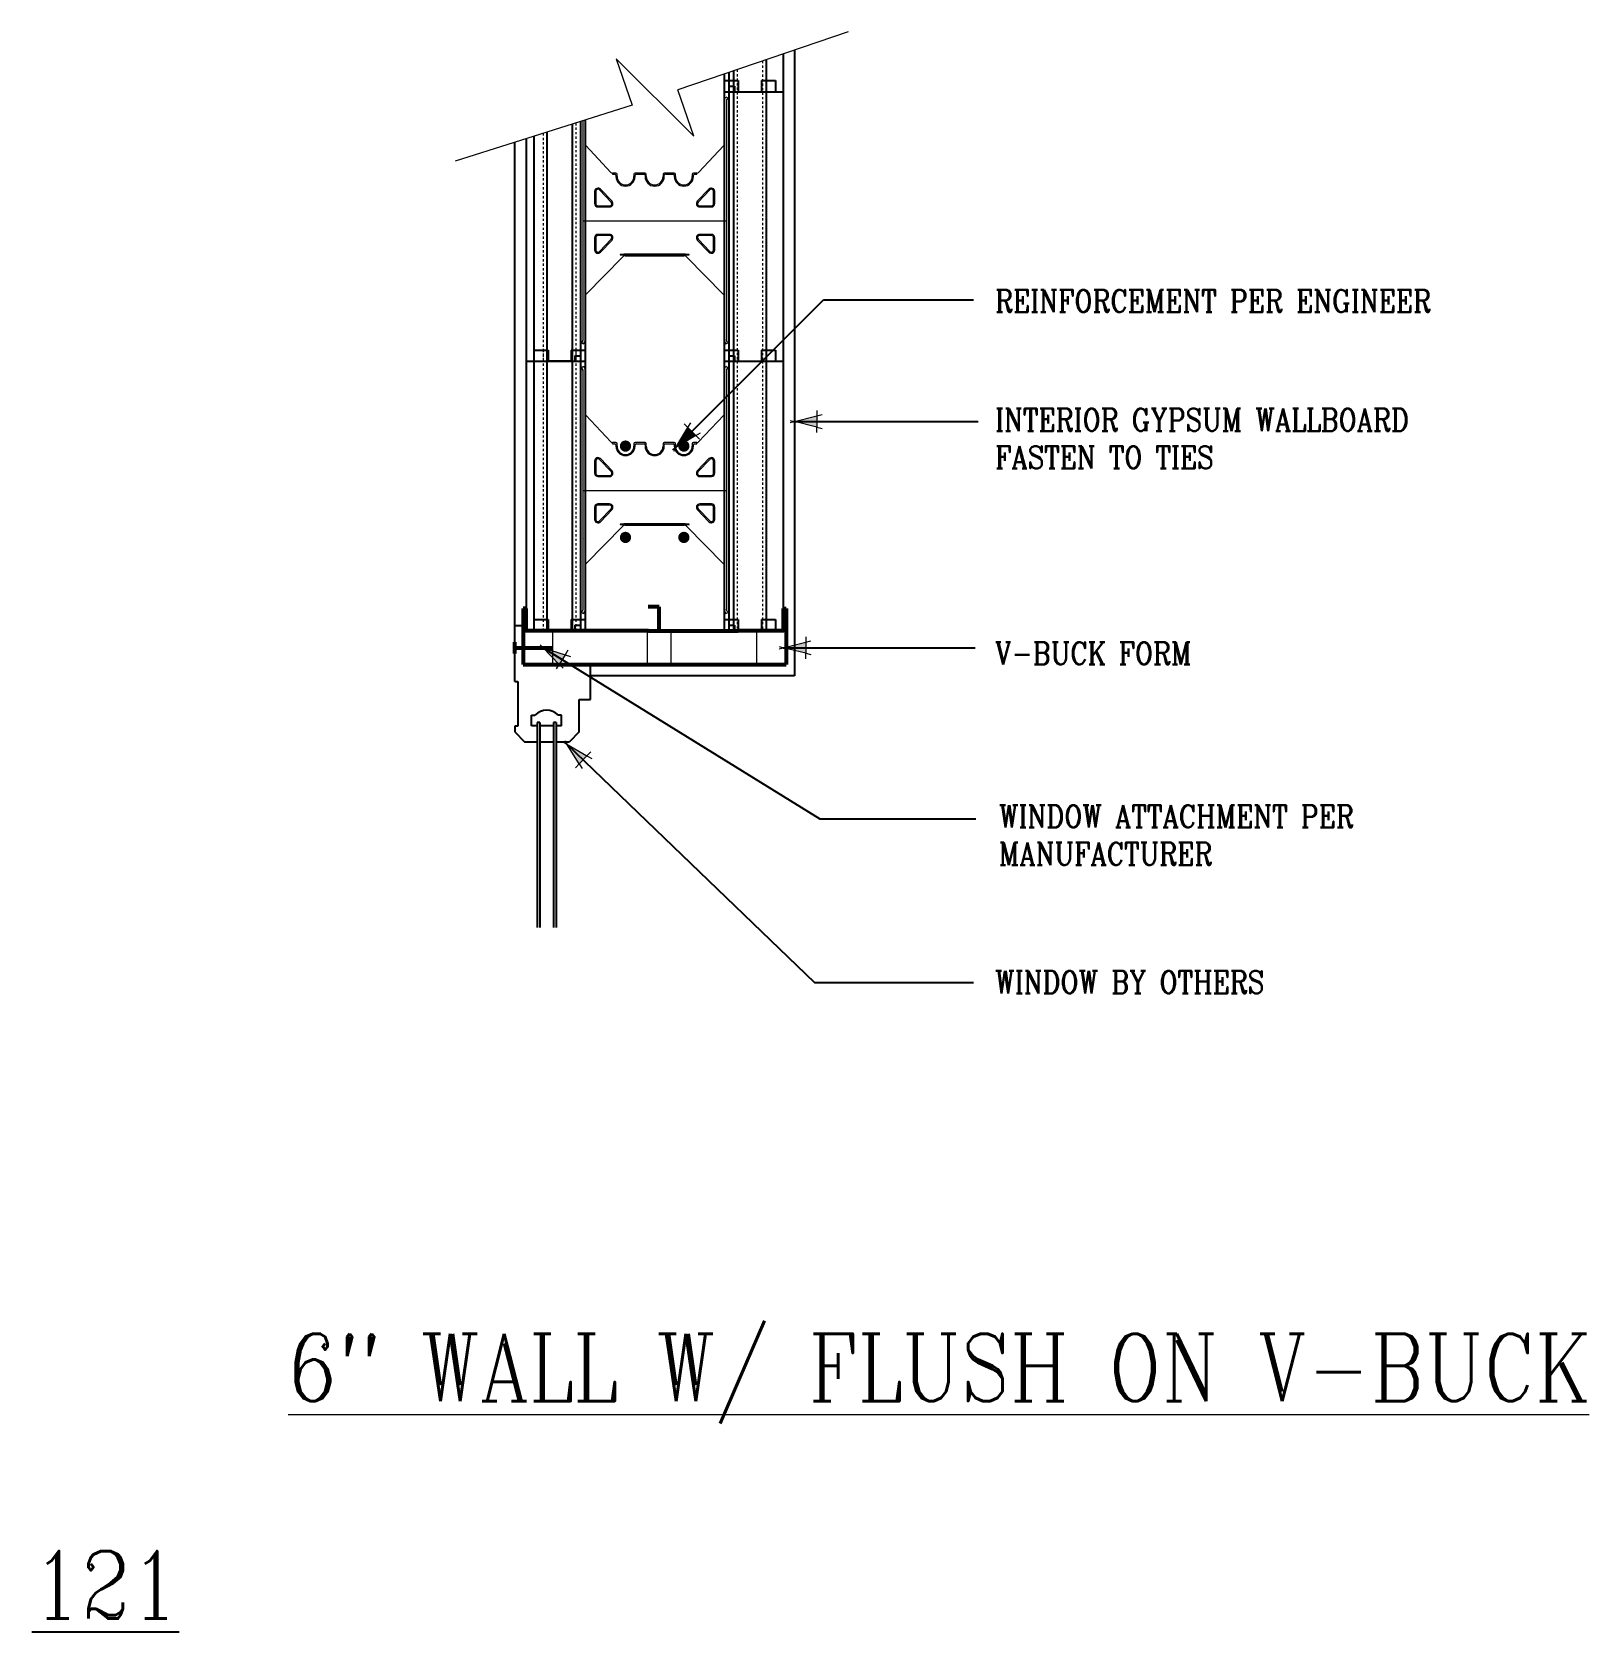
# Model space of a CAD drawing. Header units: inches. Extents: x -67.4 to 1.9, y 27.9 to 99.2.
import ezdxf

# ---------------------------------------------------------------- set-up
doc = ezdxf.new("R2010")
doc.units = ezdxf.units.IN
doc.header["$MEASUREMENT"] = 0
doc.linetypes.add('DASHED2', pattern=[0.375, 0.25, -0.125])
doc.linetypes.add('HIDDEN', pattern=[0.375, 0.25, -0.125])
doc.layers.get('Defpoints').update_dxf_attribs({"color": 252})
for name, color, linetype, lineweight in [('A2 Hatch', 8, 'Continuous', 9), ('A5 heavy', 5, 'Continuous', 53), ('DETAILS', 7, 'Continuous', 13), ('DIM', 3, 'Continuous', 13)]:
    doc.layers.add(name, color=color, linetype=linetype, lineweight=lineweight)
doc.styles.add('ARCTEXT', font='arctext.shx', dxfattribs={"width": 0.85})
doc.styles.add('RomanC', font='romanc.shx', dxfattribs={"width": 0.85, "height": 5})
doc.dimstyles.new('ARCTEXT 1-1', dxfattribs={"dimscale": 0, "dimtxt": 1, "dimasz": 1, "dimexe": 0.1875, "dimexo": 1, "dimgap": 0.5, "dimtad": 1, "dimdec": 4, "dimzin": 3, "dimdsep": 46, "dimlunit": 4, "dimtxsty": 'ARCTEXT', "dimblk": 'ARCHTICK', "dimcen": 1, "dimclrd": 256, "dimclre": 256, "dimclrt": 256, "dimadec": 0, "dimazin": 0, "dimtfac": 1, "dimtdec": 4, "dimtofl": 0, "dimtmove": 2, "dimatfit": 3, "dimldrblk": 'arrow', "dimfxl": 1, "dimtolj": 1, "dimtzin": 0, "dimarcsym": 0})

# ---------------------------------------------------------------- blocks, each defined once
blk = doc.blocks.new('_ArchTick')
at = {"color": 0, "linetype": 'ByBlock', "const_width": 0.15}
blk.add_lwpolyline([(-0.5, -0.5), (0.5, 0.5)], dxfattribs=at)
blk = doc.blocks.new('arrow')
at = {"layer": 'DIM'}
blk.add_hatch(color=253, dxfattribs=at).paths.add_polyline_path([(-2, 0.5), (-2, -0.5), (0, 0)])
at = {"layer": 'DIM', "lineweight": 9}
for points in [[(-2, 0.98), (-2, 0.5), (-2.47, 0.62)], [(0.37, 0.09), (0, 0)], [(0.37, -0.09), (0, 0)], [(-2, -0.98), (-2, -0.5), (-2.47, -0.62)]]:
    blk.add_lwpolyline(points, dxfattribs=at)
at = {"layer": 'DIM', "lineweight": 15}
blk.add_lwpolyline([(0, 0), (-2, -0.5), (-2, 0.5), (0, 0)], dxfattribs=at)

msp = doc.modelspace()

# ---------------------------------------------------------------- linework, layer by layer
at = {"ltscale": 0.15}
for p, q in [((-33.478, 98.364), (-33.478, 70.515)), ((-45.928, 70.265), (-45.928, 94.264)), ((-44.453, 84.515), (-43.428, 84.515)), ((-44.453, 84.515), (-43.428, 84.515)), ((-44.453, 84.515), (-43.428, 84.515)), ((-44.453, 84.515), (-43.428, 84.515)), ((-44.453, 84.515), (-43.428, 84.515)), ((-44.453, 84.515), (-43.428, 84.515)), ((-44.453, 84.515), (-43.428, 84.515)), ((-44.453, 84.515), (-43.428, 84.515)), ((-45.553, 72.734), (-45.928, 72.734)), ((-44.453, 72.515), (-43.428, 72.515)), ((-44.453, 72.515), (-43.428, 72.515)), ((-44.453, 72.515), (-43.428, 72.515)), ((-44.453, 72.515), (-43.428, 72.515)), ((-42.559, 69.465), (-42.559, 71.015)), ((-45.928, 70.265), (-45.803, 70.265)), ((-45.803, 70.265), (-45.803, 68.265)), ((-33.478, 70.515), (-42.559, 70.515)), ((-43.059, 68.015), (-43.059, 69.465)), ((-43.059, 69.465), (-42.559, 69.465)), ((-45.185, 68.279), (-45.185, 68.761)), ((-45.185, 68.761), (-45.039, 68.761)), ((-44.938, 68.441), (-44.938, 59.314)), ((-44.813, 68.441), (-44.938, 68.441)), ((-44.813, 68.441), (-44.813, 59.314)), ((-44.208, 68.441), (-44.208, 59.314)), ((-44.083, 68.441), (-44.208, 68.441)), ((-44.083, 68.441), (-44.083, 59.314)), ((-43.847, 68.761), (-43.994, 68.761)), ((-43.847, 68.279), (-43.847, 68.761)), ((-45.803, 68.265), (-45.928, 68.265)), ((-45.928, 68.265), (-45.928, 68.015)), ((-45.928, 68.015), (-45.494, 67.58)), ((-44.938, 68.279), (-45.185, 68.279)), ((-44.208, 68.279), (-44.813, 68.279)), ((-43.847, 68.279), (-44.083, 68.279)), ((-43.059, 68.015), (-43.494, 67.58)), ((-45.494, 67.58), (-44.938, 67.58)), ((-44.813, 67.58), (-44.208, 67.58)), ((-44.083, 67.58), (-43.494, 67.58))]:
    msp.add_line(p, q, dxfattribs=at)
at = {"color": 1}
for p, q in [((-34.743, 97.935), (-34.743, 84.515)), ((-33.978, 98.194), (-33.978, 84.515)), ((-36.603, 97.305), (-36.603, 84.515)), ((-36.603, 97.015), (-35.978, 97.015)), ((-36.603, 97.015), (-36.603, 96.515)), ((-36.603, 97.015), (-35.978, 97.015)), ((-36.603, 97.015), (-36.603, 96.515)), ((-36.403, 97.372), (-36.403, 84.515)), ((-36.188, 97.445), (-36.188, 84.515)), ((-35.978, 97.015), (-35.978, 96.515)), ((-35.978, 97.015), (-35.978, 96.515)), ((-34.953, 97.015), (-34.953, 96.515)), ((-34.953, 97.015), (-34.328, 97.015)), ((-34.953, 97.015), (-34.953, 96.515)), ((-34.953, 97.015), (-34.328, 97.015)), ((-34.328, 97.015), (-34.328, 96.515)), ((-34.328, 97.015), (-34.328, 96.515)), ((-36.603, 96.515), (-36.403, 96.515)), ((-36.603, 96.515), (-33.978, 96.515)), ((-36.603, 96.515), (-36.403, 96.515)), ((-36.603, 96.515), (-33.978, 96.515)), ((-36.403, 96.765), (-36.153, 96.765)), ((-36.403, 96.765), (-36.153, 96.765)), ((-36.188, 96.515), (-33.978, 96.515)), ((-36.188, 96.515), (-33.978, 96.515)), ((-36.153, 96.765), (-36.153, 96.515)), ((-36.153, 96.765), (-36.153, 96.515)), ((-43.378, 95.07), (-43.378, 84.515)), ((-43.003, 95.188), (-43.003, 84.515)), ((-42.803, 95.251), (-42.803, 84.515)), ((-45.428, 94.422), (-45.428, 84.515)), ((-45.078, 94.533), (-45.078, 84.515)), ((-44.503, 94.714), (-44.503, 84.515)), ((-45.078, 85.015), (-44.453, 85.015)), ((-45.078, 85.015), (-45.078, 72.515)), ((-45.078, 85.015), (-44.453, 85.015)), ((-45.078, 85.015), (-44.453, 85.015)), ((-45.078, 85.015), (-44.453, 85.015)), ((-44.503, 85.015), (-44.503, 72.515)), ((-44.453, 85.015), (-44.453, 84.515)), ((-44.453, 85.015), (-44.453, 84.515)), ((-44.453, 85.015), (-44.453, 84.515)), ((-44.453, 85.015), (-44.453, 84.515)), ((-43.428, 85.015), (-43.428, 84.515)), ((-43.428, 85.015), (-42.803, 85.015)), ((-43.428, 85.015), (-43.428, 84.515)), ((-43.428, 85.015), (-42.803, 85.015)), ((-43.428, 85.015), (-43.428, 84.515)), ((-43.428, 85.015), (-42.803, 85.015)), ((-43.428, 85.015), (-43.428, 84.515)), ((-43.428, 85.015), (-42.803, 85.015)), ((-43.378, 85.015), (-43.378, 72.515)), ((-42.803, 85.015), (-42.803, 72.515)), ((-42.803, 85.015), (-42.803, 84.515)), ((-42.803, 85.015), (-42.803, 84.515)), ((-42.803, 85.015), (-42.803, 84.515)), ((-42.803, 85.015), (-42.803, 84.515)), ((-36.603, 85.015), (-36.603, 72.515)), ((-36.603, 85.015), (-35.978, 85.015)), ((-36.603, 85.015), (-36.603, 84.515)), ((-36.603, 85.015), (-35.978, 85.015)), ((-36.603, 85.015), (-36.603, 84.515)), ((-36.603, 85.015), (-35.978, 85.015)), ((-36.603, 85.015), (-36.603, 84.515)), ((-36.603, 85.015), (-35.978, 85.015)), ((-36.603, 85.015), (-36.603, 84.515)), ((-35.978, 85.015), (-35.978, 84.515)), ((-35.978, 85.015), (-35.978, 84.515)), ((-35.978, 85.015), (-35.978, 84.515)), ((-35.978, 85.015), (-35.978, 84.515)), ((-34.953, 85.015), (-34.953, 84.515)), ((-34.953, 85.015), (-34.328, 85.015)), ((-34.953, 85.015), (-34.953, 84.515)), ((-34.953, 85.015), (-34.328, 85.015)), ((-34.953, 85.015), (-34.953, 84.515)), ((-34.953, 85.015), (-34.328, 85.015)), ((-34.953, 85.015), (-34.953, 84.515)), ((-34.953, 85.015), (-34.328, 85.015)), ((-34.328, 85.015), (-34.328, 84.515)), ((-34.328, 85.015), (-34.328, 84.515)), ((-34.328, 85.015), (-34.328, 84.515)), ((-34.328, 85.015), (-34.328, 84.515)), ((-45.428, 84.515), (-42.803, 84.515)), ((-45.428, 84.515), (-43.253, 84.515)), ((-45.428, 84.515), (-45.428, 72.515)), ((-45.428, 84.515), (-43.253, 84.515)), ((-45.428, 84.515), (-42.803, 84.515)), ((-45.428, 84.515), (-42.803, 84.515)), ((-45.428, 84.515), (-43.253, 84.515)), ((-45.428, 84.515), (-43.253, 84.515)), ((-45.428, 84.515), (-42.803, 84.515)), ((-45.428, 84.515), (-42.803, 84.515)), ((-45.428, 84.515), (-43.253, 84.515)), ((-45.428, 84.515), (-43.253, 84.515)), ((-45.428, 84.515), (-42.803, 84.515)), ((-45.428, 84.515), (-42.803, 84.515)), ((-45.428, 84.515), (-43.253, 84.515)), ((-45.428, 84.515), (-43.253, 84.515)), ((-45.428, 84.515), (-42.803, 84.515)), ((-43.378, 84.515), (-44.503, 84.515)), ((-43.378, 84.515), (-44.503, 84.515)), ((-43.378, 84.515), (-44.503, 84.515)), ((-43.378, 84.515), (-44.503, 84.515)), ((-43.378, 84.515), (-44.503, 84.515)), ((-43.378, 84.515), (-44.503, 84.515)), ((-43.378, 84.515), (-44.503, 84.515)), ((-43.378, 84.515), (-44.503, 84.515)), ((-43.253, 84.765), (-43.253, 84.515)), ((-43.253, 84.765), (-43.003, 84.765)), ((-43.253, 84.765), (-43.253, 84.515)), ((-43.253, 84.765), (-43.003, 84.765)), ((-43.253, 84.765), (-43.253, 84.515)), ((-43.253, 84.765), (-43.003, 84.765)), ((-43.253, 84.765), (-43.253, 84.515)), ((-43.253, 84.765), (-43.003, 84.765)), ((-43.003, 84.765), (-43.003, 72.515)), ((-43.003, 84.515), (-42.803, 84.515)), ((-43.003, 84.515), (-42.803, 84.515)), ((-43.003, 84.515), (-42.803, 84.515)), ((-43.003, 84.515), (-42.803, 84.515)), ((-43.003, 84.515), (-42.803, 84.515)), ((-43.003, 84.515), (-42.803, 84.515)), ((-43.003, 84.515), (-42.803, 84.515)), ((-43.003, 84.515), (-42.803, 84.515)), ((-36.603, 84.515), (-36.403, 84.515)), ((-36.603, 84.515), (-33.978, 84.515)), ((-36.603, 84.515), (-36.403, 84.515)), ((-36.603, 84.515), (-33.978, 84.515)), ((-36.603, 84.515), (-36.403, 84.515)), ((-36.603, 84.515), (-33.978, 84.515)), ((-36.603, 84.515), (-36.403, 84.515)), ((-36.603, 84.515), (-33.978, 84.515)), ((-36.403, 84.765), (-36.403, 72.515)), ((-36.403, 84.765), (-36.153, 84.765)), ((-36.403, 84.765), (-36.153, 84.765)), ((-36.403, 84.765), (-36.153, 84.765)), ((-36.403, 84.765), (-36.153, 84.765)), ((-36.188, 84.515), (-33.978, 84.515)), ((-36.188, 84.515), (-36.188, 72.515)), ((-36.188, 84.515), (-33.978, 84.515)), ((-36.188, 84.515), (-33.978, 84.515)), ((-36.188, 84.515), (-33.978, 84.515)), ((-36.153, 84.765), (-36.153, 84.515)), ((-36.153, 84.765), (-36.153, 84.515)), ((-36.153, 84.765), (-36.153, 84.515)), ((-36.153, 84.765), (-36.153, 84.515)), ((-35.978, 84.515), (-33.978, 84.515)), ((-34.743, 84.515), (-34.743, 72.515)), ((-33.978, 84.515), (-33.978, 72.515)), ((-45.078, 73.015), (-44.453, 73.015)), ((-45.078, 73.015), (-44.453, 73.015)), ((-44.453, 73.015), (-44.453, 72.515)), ((-44.453, 73.015), (-44.453, 72.515)), ((-43.428, 73.015), (-43.428, 72.515)), ((-43.428, 73.015), (-42.803, 73.015)), ((-43.428, 73.015), (-43.428, 72.515)), ((-43.428, 73.015), (-42.803, 73.015)), ((-43.253, 72.765), (-43.253, 72.515)), ((-43.253, 72.765), (-43.003, 72.765)), ((-43.253, 72.765), (-43.253, 72.515)), ((-43.253, 72.765), (-43.003, 72.765)), ((-42.803, 73.015), (-42.803, 72.515)), ((-42.803, 73.015), (-42.803, 72.515)), ((-36.603, 73.015), (-35.978, 73.015)), ((-36.603, 73.015), (-36.603, 72.515)), ((-36.603, 73.015), (-35.978, 73.015)), ((-36.603, 73.015), (-36.603, 72.515)), ((-36.403, 72.765), (-36.153, 72.765)), ((-36.403, 72.765), (-36.153, 72.765)), ((-36.153, 72.765), (-36.153, 72.515)), ((-36.153, 72.765), (-36.153, 72.515)), ((-35.978, 73.015), (-35.978, 72.515)), ((-35.978, 73.015), (-35.978, 72.515)), ((-34.953, 73.015), (-34.953, 72.515)), ((-34.953, 73.015), (-34.328, 73.015)), ((-34.953, 73.015), (-34.953, 72.515)), ((-34.953, 73.015), (-34.328, 73.015)), ((-34.328, 73.015), (-34.328, 72.515)), ((-34.328, 73.015), (-34.328, 72.515)), ((-45.428, 72.515), (-39.978, 72.515)), ((-45.428, 72.515), (-42.803, 72.515)), ((-45.428, 72.515), (-43.253, 72.515)), ((-45.428, 72.515), (-43.253, 72.515)), ((-45.428, 72.515), (-42.803, 72.515)), ((-45.428, 72.515), (-42.803, 72.515)), ((-45.428, 72.515), (-43.253, 72.515)), ((-45.428, 72.515), (-43.253, 72.515)), ((-45.428, 72.515), (-42.803, 72.515)), ((-43.378, 72.515), (-44.503, 72.515)), ((-43.378, 72.515), (-44.503, 72.515)), ((-43.378, 72.515), (-44.503, 72.515)), ((-43.378, 72.515), (-44.503, 72.515)), ((-43.003, 72.515), (-42.803, 72.515)), ((-43.003, 72.515), (-42.803, 72.515)), ((-43.003, 72.515), (-42.803, 72.515)), ((-43.003, 72.515), (-42.803, 72.515)), ((-36.603, 72.515), (-36.403, 72.515)), ((-36.603, 72.515), (-33.978, 72.515)), ((-36.603, 72.515), (-36.403, 72.515)), ((-36.603, 72.515), (-33.978, 72.515)), ((-36.188, 72.515), (-33.978, 72.515)), ((-36.188, 72.515), (-33.978, 72.515)), ((-35.978, 72.515), (-33.978, 72.515))]:
    msp.add_line(p, q, dxfattribs=at)
at = {"color": 1, "linetype": 'HIDDEN', "ltscale": 0.02}
for p, q in [((-36.603, 97.015), (-35.978, 97.015)), ((-36.603, 97.015), (-35.978, 97.015)), ((-35.978, 97.015), (-35.978, 96.515)), ((-35.978, 97.015), (-35.978, 96.515)), ((-34.953, 97.015), (-34.953, 96.515)), ((-34.953, 97.015), (-34.328, 97.015)), ((-34.953, 97.015), (-34.953, 96.515)), ((-34.953, 97.015), (-34.328, 97.015)), ((-34.328, 97.015), (-34.328, 96.515)), ((-34.328, 97.015), (-34.328, 96.515)), ((-36.403, 96.765), (-36.403, 96.515)), ((-36.403, 96.765), (-36.153, 96.765)), ((-36.403, 96.765), (-36.403, 96.515)), ((-36.403, 96.765), (-36.153, 96.765)), ((-36.153, 96.765), (-36.153, 96.515)), ((-36.153, 96.765), (-36.153, 96.515)), ((-45.078, 85.015), (-44.453, 85.015)), ((-45.078, 85.015), (-45.078, 84.515)), ((-45.078, 85.015), (-44.453, 85.015)), ((-45.078, 85.015), (-45.078, 84.515)), ((-45.078, 85.015), (-44.453, 85.015)), ((-45.078, 85.015), (-45.078, 84.515)), ((-45.078, 85.015), (-44.453, 85.015)), ((-45.078, 85.015), (-45.078, 84.515)), ((-44.453, 85.015), (-44.453, 84.515)), ((-44.453, 85.015), (-44.453, 84.515)), ((-44.453, 85.015), (-44.453, 84.515)), ((-44.453, 85.015), (-44.453, 84.515)), ((-43.428, 85.015), (-43.428, 84.515)), ((-43.428, 85.015), (-42.803, 85.015)), ((-43.428, 85.015), (-43.428, 84.515)), ((-43.428, 85.015), (-42.803, 85.015)), ((-43.428, 85.015), (-43.428, 84.515)), ((-43.428, 85.015), (-42.803, 85.015)), ((-43.428, 85.015), (-43.428, 84.515)), ((-43.428, 85.015), (-42.803, 85.015)), ((-36.603, 85.015), (-35.978, 85.015)), ((-36.603, 85.015), (-35.978, 85.015)), ((-36.603, 85.015), (-35.978, 85.015)), ((-36.603, 85.015), (-35.978, 85.015)), ((-35.978, 85.015), (-35.978, 84.515)), ((-35.978, 85.015), (-35.978, 84.515)), ((-35.978, 85.015), (-35.978, 84.515)), ((-35.978, 85.015), (-35.978, 84.515)), ((-34.953, 85.015), (-34.953, 84.515)), ((-34.953, 85.015), (-34.328, 85.015)), ((-34.953, 85.015), (-34.953, 84.515)), ((-34.953, 85.015), (-34.328, 85.015)), ((-34.953, 85.015), (-34.953, 84.515)), ((-34.953, 85.015), (-34.328, 85.015)), ((-34.953, 85.015), (-34.953, 84.515)), ((-34.953, 85.015), (-34.328, 85.015)), ((-34.328, 85.015), (-34.328, 84.515)), ((-34.328, 85.015), (-34.328, 84.515)), ((-34.328, 85.015), (-34.328, 84.515)), ((-34.328, 85.015), (-34.328, 84.515)), ((-36.403, 84.765), (-36.403, 84.515)), ((-36.403, 84.765), (-36.153, 84.765)), ((-36.403, 84.765), (-36.403, 84.515)), ((-36.403, 84.765), (-36.153, 84.765)), ((-36.403, 84.765), (-36.403, 84.515)), ((-36.403, 84.765), (-36.153, 84.765)), ((-36.403, 84.765), (-36.403, 84.515)), ((-36.403, 84.765), (-36.153, 84.765)), ((-36.153, 84.765), (-36.153, 84.515)), ((-36.153, 84.765), (-36.153, 84.515)), ((-36.153, 84.765), (-36.153, 84.515)), ((-36.153, 84.765), (-36.153, 84.515)), ((-45.078, 73.015), (-44.453, 73.015)), ((-45.078, 73.015), (-45.078, 72.515)), ((-45.078, 73.015), (-44.453, 73.015)), ((-45.078, 73.015), (-45.078, 72.515)), ((-44.453, 73.015), (-44.453, 72.515)), ((-44.453, 73.015), (-44.453, 72.515)), ((-43.428, 73.015), (-43.428, 72.515)), ((-43.428, 73.015), (-42.803, 73.015)), ((-43.428, 73.015), (-43.428, 72.515)), ((-43.428, 73.015), (-42.803, 73.015)), ((-36.603, 73.015), (-35.978, 73.015)), ((-36.603, 73.015), (-35.978, 73.015)), ((-36.403, 72.765), (-36.403, 72.515)), ((-36.403, 72.765), (-36.153, 72.765)), ((-36.403, 72.765), (-36.403, 72.515)), ((-36.403, 72.765), (-36.153, 72.765)), ((-36.153, 72.765), (-36.153, 72.515)), ((-36.153, 72.765), (-36.153, 72.515)), ((-35.978, 73.015), (-35.978, 72.515)), ((-35.978, 73.015), (-35.978, 72.515)), ((-34.953, 73.015), (-34.953, 72.515)), ((-34.953, 73.015), (-34.328, 73.015)), ((-34.953, 73.015), (-34.953, 72.515)), ((-34.953, 73.015), (-34.328, 73.015)), ((-34.328, 73.015), (-34.328, 72.515)), ((-34.328, 73.015), (-34.328, 72.515))]:
    msp.add_line(p, q, dxfattribs=at)
at = {"ltscale": 0.15, "const_width": 0.25}
for points in [[(-41.128, 80.74, 1), (-40.878, 80.74, 1)], [(-38.528, 80.74, 1), (-38.278, 80.74, 1)], [(-41.128, 76.674, 1), (-40.878, 76.674, 1)], [(-38.528, 76.674, 1), (-38.278, 76.674, 1)]]:
    msp.add_lwpolyline(points, format="xyb", close=True, dxfattribs=at)
at = {"ltscale": 0.15}
msp.add_arc((-44.516, 68.239), 0.739, 45, 135, dxfattribs=at)
at = {"layer": 'A2 Hatch', "linetype": 'DASHED2', "ltscale": 0.15}
for p, q in [((-34.903, 97.881), (-34.903, 84.515)), ((-36.028, 97.499), (-36.028, 84.515)), ((-43.218, 95.12), (-43.218, 84.515)), ((-44.663, 94.664), (-44.663, 84.515)), ((-44.663, 85.015), (-44.663, 72.515)), ((-43.218, 85.015), (-43.218, 72.515)), ((-36.028, 84.515), (-36.028, 72.515)), ((-34.903, 84.515), (-34.903, 72.515))]:
    msp.add_line(p, q, dxfattribs=at)
at = {"layer": 'A2 Hatch', "ltscale": 0.15}
for p, q in [((-44.25, 72.515), (-44.25, 71.015)), ((-40.033, 72.515), (-40.033, 71.015)), ((-38.977, 72.515), (-38.977, 71.015)), ((-35.164, 72.515), (-35.164, 71.015))]:
    msp.add_line(p, q, dxfattribs=at)
at = {"layer": 'A5 heavy', "ltscale": 0.15}
for p, q in [((-45.553, 73.515), (-45.553, 71.015)), ((-45.428, 73.515), (-45.553, 73.515)), ((-39.505, 73.576), (-39.994, 73.576)), ((-39.505, 72.515), (-39.505, 73.576)), ((-33.978, 73.515), (-33.853, 73.515)), ((-33.853, 73.515), (-33.853, 71.015)), ((-45.928, 71.509), (-45.928, 72.009)), ((-39.978, 72.515), (-35.978, 72.515)), ((-45.928, 71.759), (-44.267, 71.759)), ((-45.553, 71.015), (-33.853, 71.015))]:
    msp.add_line(p, q, dxfattribs=at)
for points in [[(-39.978, 72.515), (-45.428, 72.515), (-45.428, 73.515)], [(-33.978, 73.515), (-33.978, 72.515), (-35.978, 72.515)]]:
    msp.add_lwpolyline(points, dxfattribs=at)
at = {"layer": 'DETAILS', "color": 6, "lineweight": 20}
for p, q in [((-36.597, 96.189), (-36.538, 96.292)), ((-36.538, 96.292), (-36.451, 96.242)), ((-36.451, 96.242), (-36.497, 96.163)), ((-36.503, 96.14), (-36.503, 85.442)), ((-36.503, 96.138), (-36.503, 96.101)), ((-42.903, 95.22), (-42.903, 85.442)), ((-42.803, 95.251), (-42.803, 94.185)), ((-42.803, 94.185), (-42.803, 87.423)), ((-42.775, 94.116), (-41.658, 92.926)), ((-37.749, 92.926), (-36.631, 94.116)), ((-36.603, 87.423), (-36.603, 94.185)), ((-41.586, 92.895), (-41.578, 92.895)), ((-41.428, 92.895), (-41.586, 92.895)), ((-41.578, 92.895), (-41.578, 92.845)), ((-41.578, 92.845), (-41.478, 92.845)), ((-41.428, 92.795), (-41.428, 92.74)), ((-41.378, 92.74), (-41.378, 92.845)), ((-40.628, 92.845), (-40.628, 92.74)), ((-40.128, 92.895), (-40.578, 92.895)), ((-40.578, 92.74), (-40.578, 92.795)), ((-40.528, 92.845), (-40.178, 92.845)), ((-40.128, 92.795), (-40.128, 92.74)), ((-40.078, 92.74), (-40.078, 92.845)), ((-39.328, 92.845), (-39.328, 92.74)), ((-38.828, 92.895), (-39.278, 92.895)), ((-39.278, 92.74), (-39.278, 92.795)), ((-39.228, 92.845), (-38.878, 92.845)), ((-38.828, 92.795), (-38.828, 92.74)), ((-38.778, 92.74), (-38.778, 92.845)), ((-38.028, 92.845), (-38.028, 92.74)), ((-37.821, 92.895), (-37.978, 92.895)), ((-37.978, 92.74), (-37.978, 92.795)), ((-37.928, 92.845), (-37.828, 92.845)), ((-37.828, 92.845), (-37.828, 92.895)), ((-37.828, 92.895), (-37.821, 92.895)), ((-42.378, 92.076), (-42.378, 91.535)), ((-42.328, 92.076), (-42.328, 91.535)), ((-41.637, 91.604), (-42.156, 92.145)), ((-41.601, 91.639), (-42.12, 92.18)), ((-37.287, 92.18), (-37.806, 91.639)), ((-37.25, 92.145), (-37.77, 91.604)), ((-37.078, 91.535), (-37.078, 92.076)), ((-37.028, 91.535), (-37.028, 92.076)), ((-42.228, 91.435), (-41.709, 91.435)), ((-42.228, 91.385), (-41.709, 91.385)), ((-37.698, 91.435), (-37.178, 91.435)), ((-37.698, 91.385), (-37.178, 91.385)), ((-42.903, 90.765), (-36.503, 90.765)), ((-42.378, 90.015), (-42.378, 89.474)), ((-42.328, 90.015), (-42.328, 89.474)), ((-41.709, 90.165), (-42.228, 90.165)), ((-41.709, 90.115), (-42.228, 90.115)), ((-42.156, 89.405), (-41.637, 89.946)), ((-42.12, 89.37), (-41.601, 89.911)), ((-37.806, 89.911), (-37.287, 89.37)), ((-37.77, 89.946), (-37.25, 89.405)), ((-37.178, 90.165), (-37.698, 90.165)), ((-37.178, 90.115), (-37.698, 90.115)), ((-37.078, 89.474), (-37.078, 90.015)), ((-37.028, 89.474), (-37.028, 90.015)), ((-42.774, 87.494), (-41.122, 89.171)), ((-41.074, 89.285), (-41.23, 89.27)), ((-41.23, 89.25), (-41.074, 89.235)), ((-39.703, 89.285), (-41.074, 89.285)), ((-41.074, 89.235), (-39.703, 89.235)), ((-41.016, 89.215), (-39.703, 89.215)), ((-38.333, 89.285), (-39.703, 89.285)), ((-39.703, 89.235), (-38.333, 89.235)), ((-39.703, 89.215), (-38.39, 89.215)), ((-38.177, 89.27), (-38.333, 89.285)), ((-38.333, 89.235), (-38.177, 89.25)), ((-38.284, 89.171), (-36.633, 87.494)), ((-42.91, 85.417), (-42.956, 85.338)), ((-42.956, 85.338), (-42.869, 85.288)), ((-42.903, 85.479), (-42.903, 85.442)), ((-42.869, 85.288), (-42.81, 85.39)), ((-36.597, 85.39), (-36.538, 85.288)), ((-36.538, 85.288), (-36.451, 85.338)), ((-36.503, 85.442), (-36.503, 85.479)), ((-36.451, 85.338), (-36.497, 85.417)), ((-42.956, 84.242), (-42.869, 84.292)), ((-42.91, 84.163), (-42.956, 84.242)), ((-42.903, 84.14), (-42.903, 73.442)), ((-42.903, 84.101), (-42.903, 84.138)), ((-42.869, 84.292), (-42.81, 84.189)), ((-42.803, 84.164), (-42.803, 82.185)), ((-36.603, 82.185), (-36.603, 84.164)), ((-36.597, 84.189), (-36.538, 84.292)), ((-36.538, 84.292), (-36.451, 84.242)), ((-36.503, 84.14), (-36.503, 73.442)), ((-36.503, 84.138), (-36.503, 84.101)), ((-36.451, 84.242), (-36.497, 84.163)), ((-42.803, 82.185), (-42.803, 75.423)), ((-42.775, 82.116), (-41.658, 80.926)), ((-37.749, 80.926), (-36.631, 82.116)), ((-36.603, 75.423), (-36.603, 82.185)), ((-41.586, 80.895), (-41.578, 80.895)), ((-41.428, 80.895), (-41.586, 80.895)), ((-41.578, 80.895), (-41.578, 80.845)), ((-41.578, 80.845), (-41.478, 80.845)), ((-41.428, 80.795), (-41.428, 80.74)), ((-41.378, 80.74), (-41.378, 80.845)), ((-40.628, 80.845), (-40.628, 80.74)), ((-40.128, 80.895), (-40.578, 80.895)), ((-40.578, 80.74), (-40.578, 80.795)), ((-40.528, 80.845), (-40.178, 80.845)), ((-40.128, 80.795), (-40.128, 80.74)), ((-40.078, 80.74), (-40.078, 80.845)), ((-39.328, 80.845), (-39.328, 80.74)), ((-38.828, 80.895), (-39.278, 80.895)), ((-39.278, 80.74), (-39.278, 80.795)), ((-39.228, 80.845), (-38.878, 80.845)), ((-38.828, 80.795), (-38.828, 80.74)), ((-38.778, 80.74), (-38.778, 80.845)), ((-38.028, 80.845), (-38.028, 80.74)), ((-37.821, 80.895), (-37.978, 80.895)), ((-37.978, 80.74), (-37.978, 80.795)), ((-37.928, 80.845), (-37.828, 80.845)), ((-37.828, 80.845), (-37.828, 80.895)), ((-37.828, 80.895), (-37.821, 80.895)), ((-42.378, 80.076), (-42.378, 79.535)), ((-42.328, 80.076), (-42.328, 79.535)), ((-41.637, 79.604), (-42.156, 80.145)), ((-41.601, 79.639), (-42.12, 80.18)), ((-37.287, 80.18), (-37.806, 79.639)), ((-37.25, 80.145), (-37.77, 79.604)), ((-37.078, 79.535), (-37.078, 80.076)), ((-37.028, 79.535), (-37.028, 80.076)), ((-42.228, 79.435), (-41.709, 79.435)), ((-42.228, 79.385), (-41.709, 79.385)), ((-37.698, 79.435), (-37.178, 79.435)), ((-37.698, 79.385), (-37.178, 79.385)), ((-42.903, 78.765), (-36.503, 78.765)), ((-42.378, 78.015), (-42.378, 77.474)), ((-42.328, 78.015), (-42.328, 77.474)), ((-41.709, 78.165), (-42.228, 78.165)), ((-41.709, 78.115), (-42.228, 78.115)), ((-42.156, 77.405), (-41.637, 77.946)), ((-42.12, 77.37), (-41.601, 77.911)), ((-37.806, 77.911), (-37.287, 77.37)), ((-37.77, 77.946), (-37.25, 77.405)), ((-37.178, 78.165), (-37.698, 78.165)), ((-37.178, 78.115), (-37.698, 78.115)), ((-37.078, 77.474), (-37.078, 78.015)), ((-37.028, 77.474), (-37.028, 78.015)), ((-42.774, 75.494), (-41.122, 77.171)), ((-41.074, 77.285), (-41.23, 77.27)), ((-41.23, 77.25), (-41.074, 77.235)), ((-39.703, 77.285), (-41.074, 77.285)), ((-41.074, 77.235), (-39.703, 77.235)), ((-41.016, 77.215), (-39.703, 77.215)), ((-38.333, 77.285), (-39.703, 77.285)), ((-39.703, 77.235), (-38.333, 77.235)), ((-39.703, 77.215), (-38.39, 77.215)), ((-38.177, 77.27), (-38.333, 77.285)), ((-38.333, 77.235), (-38.177, 77.25)), ((-38.284, 77.171), (-36.633, 75.494)), ((-42.803, 73.415), (-42.803, 75.423)), ((-36.603, 75.423), (-36.603, 73.415)), ((-42.91, 73.417), (-42.956, 73.338)), ((-42.903, 73.479), (-42.903, 73.442)), ((-42.869, 73.288), (-42.81, 73.39)), ((-36.597, 73.39), (-36.538, 73.288)), ((-36.503, 73.442), (-36.503, 73.479)), ((-36.451, 73.338), (-36.497, 73.417)), ((-42.956, 73.338), (-42.869, 73.288)), ((-36.538, 73.288), (-36.451, 73.338))]:
    msp.add_line(p, q, dxfattribs=at)
for centre, radius, start, end in [((-36.553, 96.164), 0.05, 150, 180), ((-36.453, 96.138), 0.05, 150, 180), ((-42.703, 94.185), 0.1, 180, 223.83086), ((-36.703, 94.185), 0.1, 316.16914, 360), ((-41.586, 92.995), 0.1, 223.83086, 270), ((-41.478, 92.795), 0.05, 360, 90), ((-41.428, 92.845), 0.05, 0, 90), ((-41.003, 92.74), 0.425, 180, 360), ((-41.003, 92.74), 0.375, 180, 0), ((-40.578, 92.845), 0.05, 90, 180), ((-40.528, 92.795), 0.05, 90, 180), ((-40.178, 92.795), 0.05, 360, 90), ((-40.128, 92.845), 0.05, 0, 90), ((-39.703, 92.74), 0.425, 180, 270), ((-39.703, 92.74), 0.375, 180, 270), ((-39.703, 92.74), 0.425, 270, 0), ((-39.703, 92.74), 0.375, 270, 0), ((-39.278, 92.845), 0.05, 90, 180), ((-39.228, 92.795), 0.05, 90, 180), ((-38.878, 92.795), 0.05, 0, 90), ((-38.828, 92.845), 0.05, 0, 90), ((-38.403, 92.74), 0.425, 180, 0), ((-38.403, 92.74), 0.375, 180, 0), ((-37.978, 92.845), 0.05, 90, 180), ((-37.928, 92.795), 0.05, 90, 180), ((-37.821, 92.995), 0.1, 270, 316.16914), ((-42.228, 92.076), 0.15, 43.83086, 180), ((-42.228, 92.076), 0.1, 43.83086, 180), ((-37.178, 92.076), 0.15, 0, 136.16914), ((-37.178, 92.076), 0.1, 0, 136.16914), ((-42.228, 91.535), 0.15, 180, 270), ((-42.228, 91.535), 0.1, 180, 270), ((-41.709, 91.535), 0.15, 270, 43.83086), ((-41.709, 91.535), 0.1, 270, 43.83086), ((-37.698, 91.535), 0.15, 136.16914, 270), ((-37.698, 91.535), 0.1, 136.16914, 270), ((-37.178, 91.535), 0.15, 270, 0), ((-37.178, 91.535), 0.1, 270, 360), ((-42.228, 90.015), 0.15, 90, 180), ((-42.228, 90.015), 0.1, 90, 180), ((-41.709, 90.015), 0.15, 316.16914, 90), ((-41.709, 90.015), 0.1, 316.16914, 90), ((-37.698, 90.015), 0.15, 90, 223.83086), ((-37.698, 90.015), 0.1, 90, 223.83086), ((-37.178, 90.015), 0.15, 360, 90), ((-37.178, 90.015), 0.1, 0, 90), ((-42.228, 89.474), 0.15, 180, 316.16914), ((-42.228, 89.474), 0.1, 180, 316.16914), ((-41.228, 89.26), 0.01, 97.40989, 262.59011), ((-41.016, 89.065), 0.15, 90, 135), ((-38.39, 89.065), 0.15, 45, 90), ((-38.178, 89.26), 0.01, 277.40989, 82.59011), ((-37.178, 89.474), 0.15, 223.83086, 360), ((-37.178, 89.474), 0.1, 223.83086, 0), ((-42.803, 88.678), 0.1, 180, 209.74488), ((-42.703, 87.423), 0.1, 135, 180), ((-36.703, 87.423), 0.1, 360, 45), ((-42.953, 85.442), 0.05, 330, 360), ((-42.853, 85.415), 0.05, 330, 360), ((-36.553, 85.415), 0.05, 180, 210), ((-36.453, 85.442), 0.05, 180, 210), ((-42.953, 84.138), 0.05, 0, 30), ((-42.853, 84.164), 0.05, 0, 30), ((-36.553, 84.164), 0.05, 150, 180), ((-36.453, 84.138), 0.05, 150, 180), ((-42.703, 82.185), 0.1, 180, 223.83086), ((-36.703, 82.185), 0.1, 316.16914, 360), ((-41.586, 80.995), 0.1, 223.83086, 270), ((-41.478, 80.795), 0.05, 360, 90), ((-41.428, 80.845), 0.05, 0, 90), ((-41.003, 80.74), 0.425, 180, 360), ((-41.003, 80.74), 0.375, 180, 0), ((-40.578, 80.845), 0.05, 90, 180), ((-40.528, 80.795), 0.05, 90, 180), ((-40.178, 80.795), 0.05, 360, 90), ((-40.128, 80.845), 0.05, 0, 90), ((-39.703, 80.74), 0.425, 180, 270), ((-39.703, 80.74), 0.375, 180, 270), ((-39.703, 80.74), 0.425, 270, 0), ((-39.703, 80.74), 0.375, 270, 0), ((-39.278, 80.845), 0.05, 90, 180), ((-39.228, 80.795), 0.05, 90, 180), ((-38.878, 80.795), 0.05, 0, 90), ((-38.828, 80.845), 0.05, 0, 90), ((-38.403, 80.74), 0.425, 180, 0), ((-38.403, 80.74), 0.375, 180, 0), ((-37.978, 80.845), 0.05, 90, 180), ((-37.928, 80.795), 0.05, 90, 180), ((-37.821, 80.995), 0.1, 270, 316.16914), ((-42.228, 80.076), 0.15, 43.83086, 180), ((-42.228, 80.076), 0.1, 43.83086, 180), ((-37.178, 80.076), 0.15, 0, 136.16914), ((-37.178, 80.076), 0.1, 0, 136.16914), ((-42.228, 79.535), 0.15, 180, 270), ((-42.228, 79.535), 0.1, 180, 270), ((-41.709, 79.535), 0.15, 270, 43.83086), ((-41.709, 79.535), 0.1, 270, 43.83086), ((-37.698, 79.535), 0.15, 136.16914, 270), ((-37.698, 79.535), 0.1, 136.16914, 270), ((-37.178, 79.535), 0.15, 270, 0), ((-37.178, 79.535), 0.1, 270, 360), ((-42.228, 78.015), 0.15, 90, 180), ((-42.228, 78.015), 0.1, 90, 180), ((-41.709, 78.015), 0.15, 316.16914, 90), ((-41.709, 78.015), 0.1, 316.16914, 90), ((-37.698, 78.015), 0.15, 90, 223.83086), ((-37.698, 78.015), 0.1, 90, 223.83086), ((-37.178, 78.015), 0.15, 360, 90), ((-37.178, 78.015), 0.1, 0, 90), ((-42.228, 77.474), 0.15, 180, 316.16914), ((-42.228, 77.474), 0.1, 180, 316.16914), ((-41.228, 77.26), 0.01, 97.40989, 262.59011), ((-41.016, 77.065), 0.15, 90, 135), ((-38.39, 77.065), 0.15, 45, 90), ((-38.178, 77.26), 0.01, 277.40989, 82.59011), ((-37.178, 77.474), 0.15, 223.83086, 360), ((-37.178, 77.474), 0.1, 223.83086, 0), ((-42.803, 76.678), 0.1, 180, 209.74488), ((-42.703, 75.423), 0.1, 135, 180), ((-36.703, 75.423), 0.1, 360, 45), ((-42.953, 73.442), 0.05, 330, 360), ((-42.853, 73.415), 0.05, 330, 360), ((-36.553, 73.415), 0.05, 180, 210), ((-36.453, 73.442), 0.05, 180, 210)]:
    msp.add_arc(centre, radius, start, end, dxfattribs=at)
at = {"layer": 'DIM'}
for p, q in [((-31.082, 99.176), (-38.666, 96.606)), ((-41.411, 97.983), (-40.709, 95.913)), ((-37.964, 94.536), (-41.411, 97.983)), ((-37.964, 94.536), (-38.666, 96.606)), ((-40.709, 95.913), (-48.588, 93.425))]:
    msp.add_line(p, q, dxfattribs=at)

# ---------------------------------------------------------------- texts
at = {"layer": 'Defpoints', "insert": (-64.154, 31.542), "char_height": 3, "width": 90.08, "attachment_point": 2, "style": 'RomanC'}
msp.add_mtext('{\\L121\\P}\\P            ', dxfattribs=at)
at = {"layer": 'DIM', "color": 3, "char_height": 1, "width": 22.68955, "attachment_point": 1, "style": 'RomanC'}
for s, insert in [('REINFORCEMENT PER ENGINEER', (-24.544, 87.703)), ('INTERIOR GYPSUM WALLBOARD FASTEN TO TIES', (-24.544, 82.41)), ('V-BUCK FORM', (-24.544, 72.017)), ('WINDOW ATTACHMENT PER MANUFACTURER', (-24.375, 64.752)), ('WINDOW BY OTHERS', (-24.544, 57.375))]:
    msp.add_mtext(s, dxfattribs=dict(at, insert=insert))
at = {"layer": 'DIM', "insert": (-27.057, 41.22), "char_height": 3, "width": 71.4165, "attachment_point": 2, "style": 'RomanC'}
msp.add_mtext('{\\L6" WALL W/ FLUSH ON V-BUCK}\\P               ', dxfattribs=at)

# ---------------------------------------------------------------- leaders
at = {"layer": 'DIM', "ltscale": 0.15}
for points in [[(-38.754, 80.681), (-32.19, 87.245), (-25.501, 87.245)], [(-33.478, 81.839), (-25.3, 81.839)], [(-33.978, 71.765), (-25.435, 71.765)], [(-44.672, 71.759), (-32.356, 64.142), (-25.399, 64.142)], [(-43.612, 67.462), (-32.582, 56.859), (-25.502, 56.859)]]:
    msp.add_leader(points, dimstyle='ARCTEXT 1-1', override={"dimscale": 1, "dimasz": 0.5, "dimtad": 0}, dxfattribs=at)

doc.saveas('drawing.dxf')
